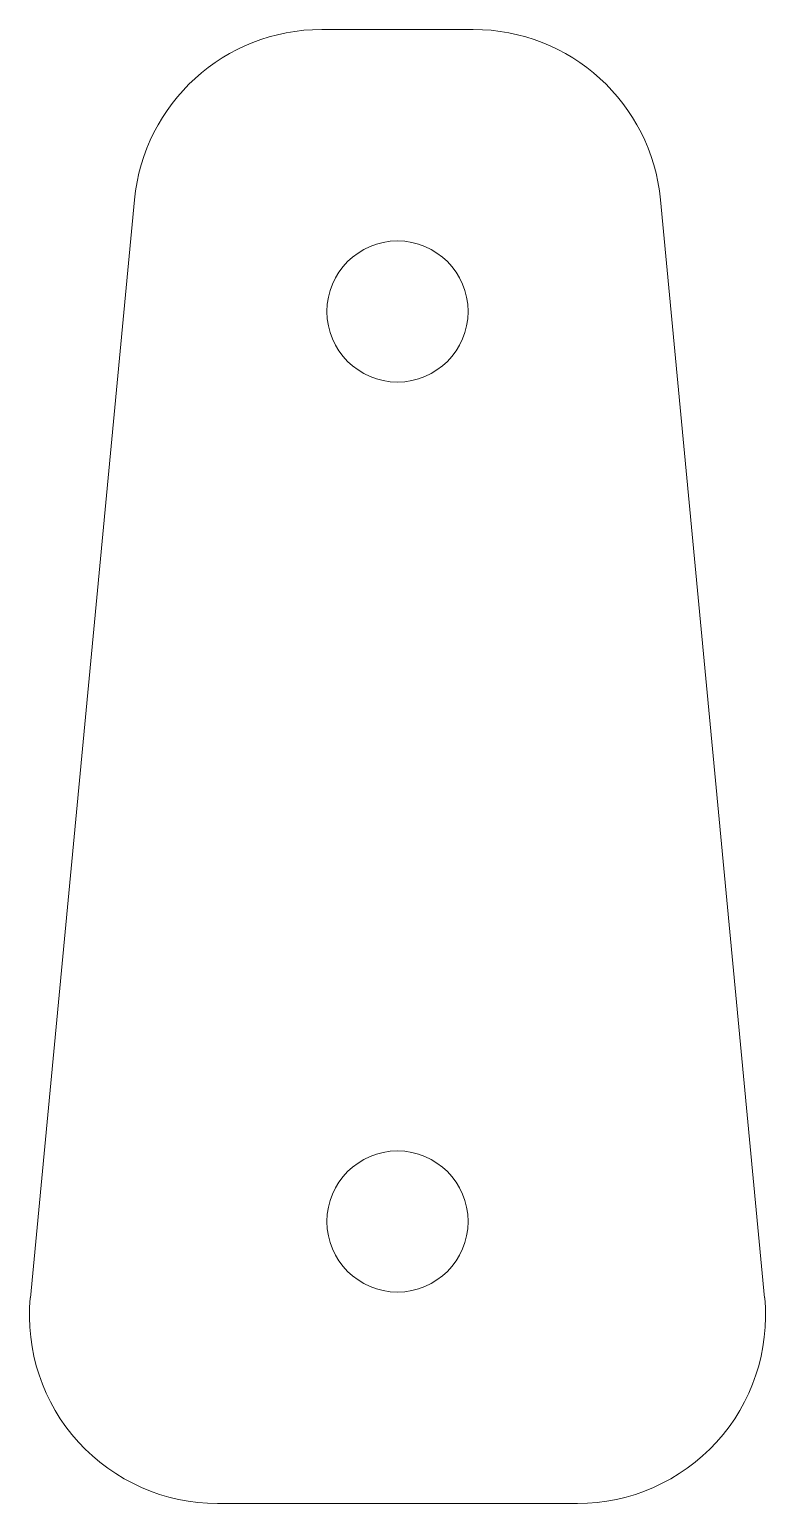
# Model space of a CAD drawing. Header units: inches. Extents: x 0.45 to 1.43, y 4.46 to 6.42.
import ezdxf

# ---------------------------------------------------------------- set-up
doc = ezdxf.new("R2010")
doc.units = ezdxf.units.IN
doc.header["$MEASUREMENT"] = 0

msp = doc.modelspace()

# ---------------------------------------------------------------- linework, layer by layer
at = {"color": 7, "linetype": 'Continuous', "lineweight": 15}
for p, q in [((1.0383, 6.425), (0.8367, 6.425)), ((0.5878, 6.1986), (0.4494, 4.7386)), ((1.4256, 4.7386), (1.2872, 6.1986)), ((0.6982, 4.465), (1.1768, 4.465))]:
    msp.add_line(p, q, dxfattribs=at)
for centre in [(0.9375, 6.05), (0.9375, 4.84)]:
    msp.add_circle(centre, 0.0938, dxfattribs=at)
for centre, start, end in [((0.8367, 6.175), 90, 174.583), ((1.0383, 6.175), 5.417, 90), ((0.6982, 4.715), 174.583, 270), ((1.1768, 4.715), 270, 5.417)]:
    msp.add_arc(centre, 0.25, start, end, dxfattribs=at)

doc.saveas('drawing.dxf')
